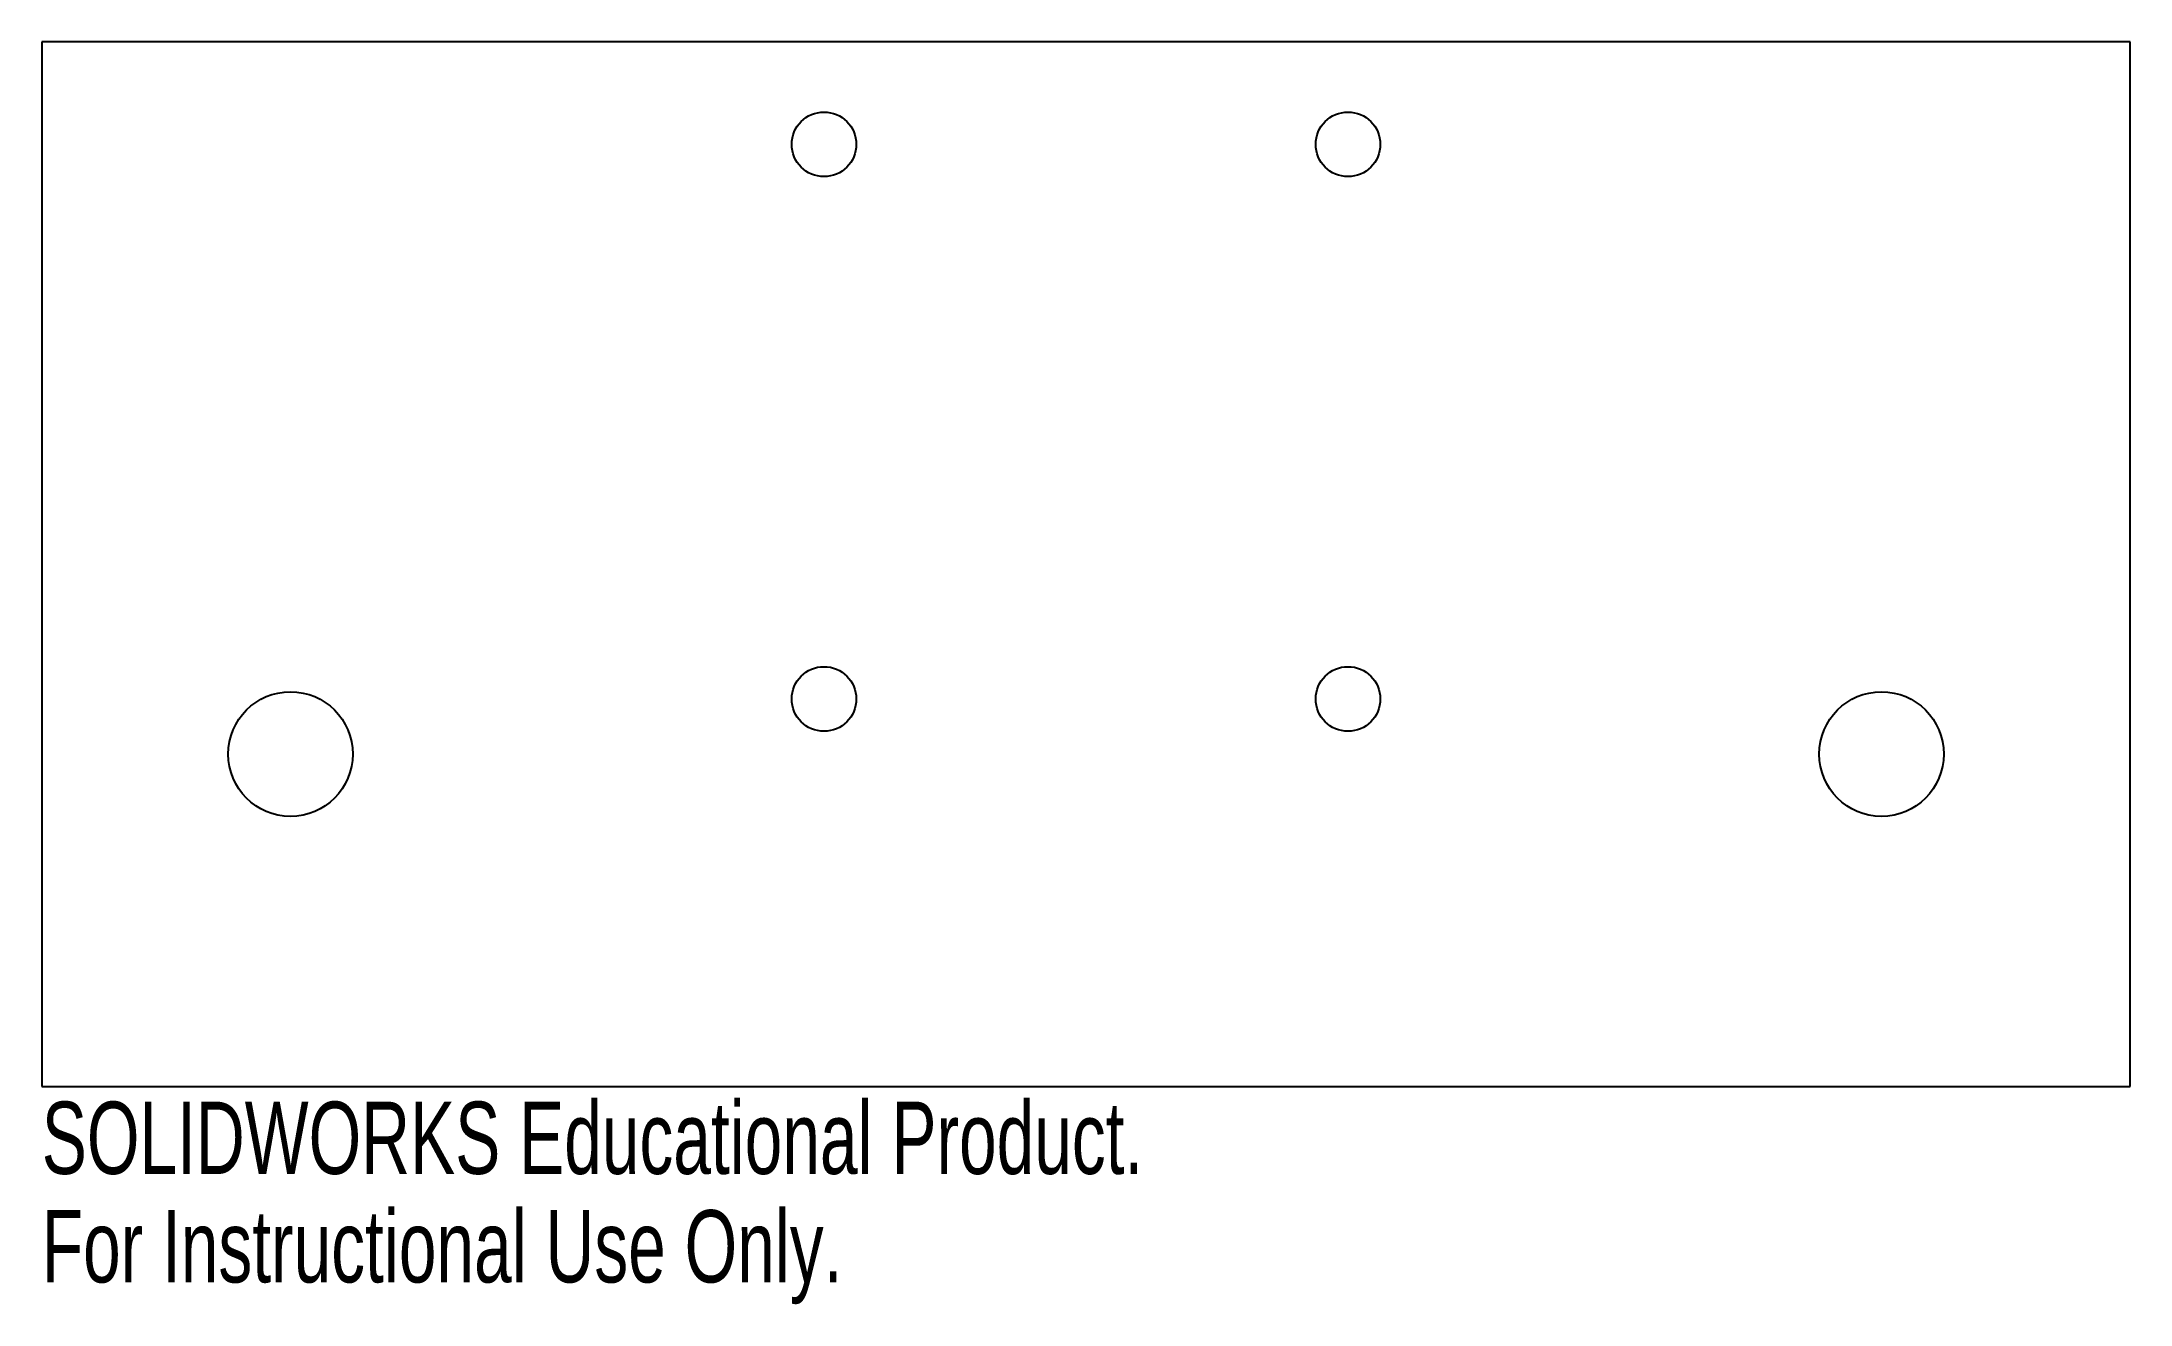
# Model space of a CAD drawing. Header units: inches. Extents: x -2.06 to 3.44, y -3.05 to 0.27.
import ezdxf

# ---------------------------------------------------------------- set-up
doc = ezdxf.new("R2010")
doc.units = ezdxf.units.IN
doc.header["$MEASUREMENT"] = 0
doc.styles.add('SLDTEXTSTYLE0', font='TXT', dxfattribs={"width": 0.7})

msp = doc.modelspace()

# ---------------------------------------------------------------- linework, layer by layer
at = {"color": 7, "linetype": 'Continuous', "lineweight": 25}
for p, q in [((3.44, 0.27), (-2.06, 0.27)), ((-2.06, 0.27), (-2.06, -2.48)), ((3.44, -2.48), (3.44, 0.27)), ((-2.06, -2.48), (3.44, -2.48))]:
    msp.add_line(p, q, dxfattribs=at)
for centre, radius in [((0, 0), 0.085), ((1.38, 0), 0.085), ((0, -1.46), 0.085), ((1.38, -1.46), 0.085), ((-1.405, -1.605), 0.164), ((2.785, -1.605), 0.164)]:
    msp.add_circle(centre, radius, dxfattribs=at)

# ---------------------------------------------------------------- texts
at = {"color": 7, "linetype": 'Continuous', "char_height": 0.1903, "attachment_point": 1, "style": 'SLDTEXTSTYLE0'}
for s, insert in [('SOLIDWORKS Educational Product.', (-2.06, -2.5201)), ('For Instructional Use Only.', (-2.06, -2.8056))]:
    msp.add_mtext(s, dxfattribs=dict(at, insert=insert))

doc.saveas('drawing.dxf')
